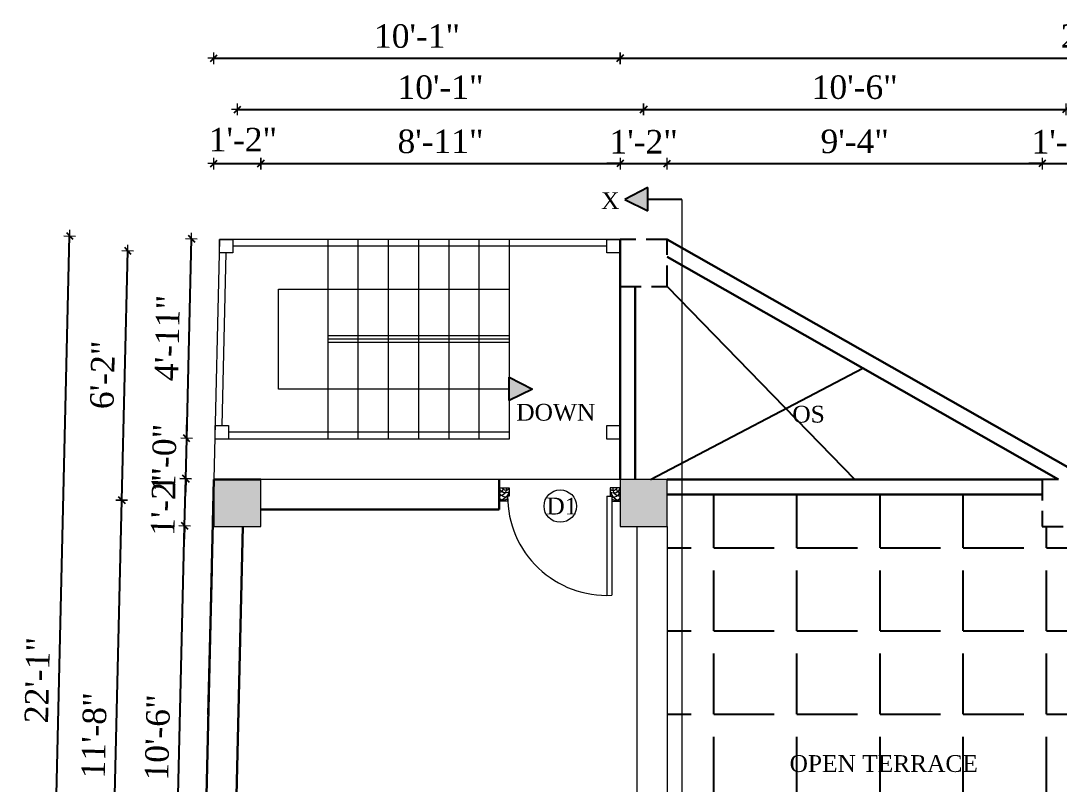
# Model space of a CAD drawing. Header units: inches. Extents: x 151827 to 346502, y -56182 to -23217.
# Drawn here: x 163094.3 to 163403.3, y -24597.6 to -24370.5 of the extents above; entities that cross this region are included whole.
import ezdxf

# ---------------------------------------------------------------- set-up
doc = ezdxf.new("R2010")
doc.units = ezdxf.units.IN
doc.header["$LTSCALE"] = 5
doc.header["$MEASUREMENT"] = 0
doc.linetypes.add('HIDDEN', pattern=[0.375, 0.25, -0.125])
for name, color, linetype, lineweight in [('A-WALL', 7, 'Continuous', 9), ('Dimension', 7, 'Continuous', 18), ('DOOR', 62, 'Continuous', 0)]:
    doc.layers.add(name, color=color, linetype=linetype, lineweight=lineweight)
doc.layers.add('dim line', color=7, linetype='Continuous', lineweight=15, true_color=0xfab2b2)
doc.layers.add('TEXT', color=6, linetype='Continuous')
doc.layers.add('WALL', color=7, linetype='Continuous')
doc.styles.add('ordinary', font='times.ttf')
doc.dimstyles.new('Copy of 96', dxfattribs={"dimtxt": 7, "dimasz": 4, "dimexe": 0.5, "dimexo": 0.5, "dimgap": 3, "dimtad": 1, "dimdec": 1, "dimzin": 11, "dimdsep": 46, "dimlunit": 4, "dimtxsty": 'ordinary', "dimblk": 'OBLIQUE', "dimcen": 0.09, "dimse1": 1, "dimse2": 1, "dimclrt": 6, "dimazin": 0, "dimtfac": 1, "dimtdec": 1, "dimtix": 1, "dimtmove": 2, "dimatfit": 3, "dimldrblk": 'leader', "dimfxl": 0.5, "dimfxlon": 1, "dimtolj": 1, "dimtzin": 0, "dimarcsym": 0})

# ---------------------------------------------------------------- blocks, each defined once
blk = doc.blocks.new('oblique')
at = {"color": 0, "lineweight": -2}
blk.add_line((0.25, 0.25), (-0.25, -0.25), dxfattribs=at)
at = {"layer": 'dim line', "lineweight": 9}
for p, q in [((-0.4375, 0), (0.4375, 0)), ((0, 0.4375), (0, -0.4375))]:
    blk.add_line(p, q, dxfattribs=at)
blk = doc.blocks.new('*D1054')
at = {"layer": 'A-WALL', "color": 0, "lineweight": -2, "ltscale": 5, "transparency": 16777216}
blk.add_line((163577.12, -24506.89), (163577.12, -24449.51), dxfattribs=at)
at = {"layer": 'Defpoints', "color": 0, "ltscale": 5, "transparency": 16777216}
for p in [(163286.67, -24449.51), (163577.12, -24449.51), (163412.24, -24506.89)]:
    blk.add_point(p, dxfattribs=at)
at = {"layer": 'A-WALL', "color": 0, "lineweight": -2, "ltscale": 5, "transparency": 16777216, "xscale": 4, "yscale": 4, "zscale": 4}
for p, rotation in [((163577.12, -24449.51), 90), ((163577.12, -24506.89), 270)]:
    blk.add_blockref('oblique', p, dxfattribs=dict(at, rotation=rotation))
at = {"layer": 'A-WALL', "color": 6, "ltscale": 5, "transparency": 16777216, "insert": (163570.55, -24478.2), "char_height": 7, "attachment_point": 5, "rotation": 90, "style": 'ordinary'}
blk.add_mtext('\\A1;4\'-9"', dxfattribs=at)
blk = doc.blocks.new('_OBLIQUE')
at = {"color": 0, "linetype": 'ByBlock'}
blk.add_line((-0.5, -0.5), (0.5, 0.5), dxfattribs=at)
blk = doc.blocks.new('leader')
at = {"layer": 'Dimension'}
for p, q in [((0, -4.328), (0, 4.328)), ((-4.424, 0), (4.424, 0))]:
    blk.add_line(p, q, dxfattribs=at)
blk = doc.blocks.new('*D1055')
at = {"layer": 'Defpoints', "color": 0, "linetype": 'HIDDEN', "ltscale": 5, "transparency": 16777216}
for p in [(163286.67, -24435.51), (163577.12, -24435.51), (163286.67, -24449.51)]:
    blk.add_point(p, dxfattribs=at)
at = {"layer": 'WALL', "color": 0, "lineweight": -2, "ltscale": 5, "transparency": 16777216}
for p, q in [((163577.12, -24435.51), (163577.12, -24431.51)), ((163577.12, -24449.51), (163577.12, -24435.51)), ((163577.12, -24449.51), (163577.12, -24453.51))]:
    blk.add_line(p, q, dxfattribs=at)
at = {"layer": 'WALL', "color": 0, "linetype": 'HIDDEN', "lineweight": -2, "ltscale": 5, "transparency": 16777216, "xscale": 4, "yscale": 4, "zscale": 4}
for p, rotation in [((163577.12, -24435.51), 270), ((163577.12, -24449.51), 90)]:
    blk.add_blockref('oblique', p, dxfattribs=dict(at, rotation=rotation))
at = {"layer": 'WALL', "color": 6, "linetype": 'HIDDEN', "ltscale": 5, "transparency": 16777216, "insert": (163570.62, -24442.51), "char_height": 7, "attachment_point": 5, "rotation": 90, "style": 'ordinary'}
blk.add_mtext('\\A1;1\'-2"', dxfattribs=at)
blk = doc.blocks.new('*D1058')
at = {"layer": 'A-WALL', "color": 0, "lineweight": -2, "ltscale": 5, "transparency": 16777216}
blk.add_line((163592.08, -24513.89), (163592.08, -24442.51), dxfattribs=at)
at = {"layer": 'Defpoints', "color": 0, "ltscale": 5, "transparency": 16777216}
for p in [(163279.67, -24442.51), (163592.08, -24442.51), (163405.24, -24513.89)]:
    blk.add_point(p, dxfattribs=at)
at = {"layer": 'A-WALL', "color": 0, "lineweight": -2, "ltscale": 5, "transparency": 16777216, "xscale": 4, "yscale": 4, "zscale": 4}
for p, rotation in [((163592.08, -24442.51), 90), ((163592.08, -24513.89), 270)]:
    blk.add_blockref('oblique', p, dxfattribs=dict(at, rotation=rotation))
at = {"layer": 'A-WALL', "color": 6, "ltscale": 5, "transparency": 16777216, "insert": (163585.51, -24478.2), "char_height": 7, "attachment_point": 5, "rotation": 90, "style": 'ordinary'}
blk.add_mtext('\\A1;5\'-11"', dxfattribs=at)
blk = doc.blocks.new('*D1060')
at = {"layer": 'A-WALL', "color": 0, "lineweight": -2, "ltscale": 5, "transparency": 16777216}
blk.add_line((163606.03, -24591.17), (163606.03, -24435.51), dxfattribs=at)
at = {"layer": 'Defpoints', "color": 0, "ltscale": 5, "transparency": 16777216}
for p in [(163286.67, -24435.51), (163606.03, -24435.51), (163560.49, -24591.17)]:
    blk.add_point(p, dxfattribs=at)
at = {"layer": 'A-WALL', "color": 0, "lineweight": -2, "ltscale": 5, "transparency": 16777216, "xscale": 4, "yscale": 4, "zscale": 4}
for p, rotation in [((163606.03, -24435.51), 90), ((163606.03, -24591.17), 270)]:
    blk.add_blockref('oblique', p, dxfattribs=dict(at, rotation=rotation))
at = {"layer": 'A-WALL', "color": 6, "ltscale": 5, "transparency": 16777216, "insert": (163599.47, -24513.34), "char_height": 7, "attachment_point": 5, "rotation": 90, "style": 'ordinary'}
blk.add_mtext('\\A1;13\'-0"', dxfattribs=at)
blk = doc.blocks.new('*D1208')
at = {"layer": 'A-WALL', "color": 0, "lineweight": -2, "ltscale": 5, "transparency": 16777216}
blk.add_line((163140.1, -24646.97), (163143.09, -24520.68), dxfattribs=at)
at = {"layer": 'Defpoints', "color": 0, "ltscale": 5, "transparency": 16777216}
for p in [(163143.09, -24520.68), (163151.79, -24520.89), (163148.46, -24647.17)]:
    blk.add_point(p, dxfattribs=at)
at = {"layer": 'A-WALL', "color": 0, "lineweight": -2, "ltscale": 5, "transparency": 16777216, "xscale": 4, "yscale": 4, "zscale": 4}
for p, rotation in [((163143.09, -24520.68), 88.64238169298139), ((163140.1, -24646.97), 268.6423816929814)]:
    blk.add_blockref('oblique', p, dxfattribs=dict(at, rotation=rotation))
at = {"layer": 'A-WALL', "color": 6, "ltscale": 5, "transparency": 16777216, "insert": (163135.04, -24583.67), "char_height": 7, "attachment_point": 5, "rotation": 88.6424, "style": 'ordinary'}
blk.add_mtext('\\A1;10\'-6"', dxfattribs=at)
blk = doc.blocks.new('*D1209')
at = {"layer": 'A-WALL', "color": 0, "lineweight": -2, "ltscale": 5, "transparency": 16777216}
for p, q in [((163143.42, -24506.69), (163143.52, -24502.69)), ((163143.09, -24520.68), (163143.42, -24506.69)), ((163143.09, -24520.68), (163143, -24524.68))]:
    blk.add_line(p, q, dxfattribs=at)
at = {"layer": 'Defpoints', "color": 0, "ltscale": 5, "transparency": 16777216}
for p in [(163143.42, -24506.69), (163151.79, -24506.89), (163151.79, -24520.89)]:
    blk.add_point(p, dxfattribs=at)
at = {"layer": 'A-WALL', "color": 0, "lineweight": -2, "ltscale": 5, "transparency": 16777216, "xscale": 4, "yscale": 4, "zscale": 4}
for p, rotation in [((163143.42, -24506.69), 268.6423816929814), ((163143.09, -24520.68), 88.64238169298143)]:
    blk.add_blockref('oblique', p, dxfattribs=dict(at, rotation=rotation))
at = {"layer": 'A-WALL', "color": 6, "ltscale": 5, "transparency": 16777216, "insert": (163136.76, -24513.53), "char_height": 7, "attachment_point": 5, "rotation": 88.6424, "style": 'ordinary'}
blk.add_mtext('\\A1;1\'-2"', dxfattribs=at)
blk = doc.blocks.new('*D1061')
at = {"layer": 'A-WALL', "color": 0, "lineweight": -2, "ltscale": 5, "transparency": 16777216}
blk.add_line((163121.06, -24653.36), (163124.39, -24513.07), dxfattribs=at)
at = {"layer": 'Defpoints', "color": 0, "ltscale": 5, "transparency": 16777216}
for p in [(163124.39, -24513.07), (163158.79, -24513.89), (163155.46, -24654.17)]:
    blk.add_point(p, dxfattribs=at)
at = {"layer": 'A-WALL', "color": 0, "lineweight": -2, "ltscale": 5, "transparency": 16777216, "xscale": 4, "yscale": 4, "zscale": 4}
for p, rotation in [((163124.39, -24513.07), 88.64238169299772), ((163121.06, -24653.36), 268.6423816929977)]:
    blk.add_blockref('oblique', p, dxfattribs=dict(at, rotation=rotation))
at = {"layer": 'A-WALL', "color": 6, "ltscale": 5, "transparency": 16777216, "insert": (163116.17, -24583.06), "char_height": 7, "attachment_point": 5, "rotation": 88.6424, "style": 'ordinary'}
blk.add_mtext('\\A1;11\'-8"', dxfattribs=at)
blk = doc.blocks.new('*D1062')
at = {"layer": 'A-WALL', "color": 0, "lineweight": -2, "ltscale": 5, "transparency": 16777216}
for p, q in [((163143.71, -24494.69), (163143.8, -24490.69)), ((163143.42, -24506.69), (163143.71, -24494.69)), ((163143.42, -24506.69), (163143.33, -24510.69))]:
    blk.add_line(p, q, dxfattribs=at)
at = {"layer": 'Defpoints', "color": 0, "ltscale": 5, "transparency": 16777216}
for p in [(163143.71, -24494.69), (163152.07, -24494.89), (163151.79, -24506.89)]:
    blk.add_point(p, dxfattribs=at)
at = {"layer": 'A-WALL', "color": 0, "lineweight": -2, "ltscale": 5, "transparency": 16777216, "xscale": 4, "yscale": 4, "zscale": 4}
for p, rotation in [((163143.71, -24494.69), 268.6423816929814), ((163143.42, -24506.69), 88.64238169298143)]:
    blk.add_blockref('oblique', p, dxfattribs=dict(at, rotation=rotation))
at = {"layer": 'A-WALL', "color": 6, "ltscale": 5, "transparency": 16777216, "insert": (163137.01, -24500.54), "char_height": 7, "attachment_point": 5, "rotation": 88.6424, "style": 'ordinary'}
blk.add_mtext('\\A1;1\'-0"', dxfattribs=at)
blk = doc.blocks.new('*D1063')
at = {"layer": 'A-WALL', "color": 0, "lineweight": -2, "ltscale": 5, "transparency": 16777216}
blk.add_line((163124.39, -24513.07), (163126.15, -24438.87), dxfattribs=at)
at = {"layer": 'Defpoints', "color": 0, "ltscale": 5, "transparency": 16777216}
for p in [(163126.15, -24438.87), (163279.67, -24442.51), (163158.79, -24513.89)]:
    blk.add_point(p, dxfattribs=at)
at = {"layer": 'A-WALL', "color": 0, "lineweight": -2, "ltscale": 5, "transparency": 16777216, "xscale": 4, "yscale": 4, "zscale": 4}
for p, rotation in [((163126.15, -24438.87), 88.64238169298139), ((163124.39, -24513.07), 268.6423816929814)]:
    blk.add_blockref('oblique', p, dxfattribs=dict(at, rotation=rotation))
at = {"layer": 'A-WALL', "color": 6, "ltscale": 5, "transparency": 16777216, "insert": (163118.71, -24475.82), "char_height": 7, "attachment_point": 5, "rotation": 88.6424, "style": 'ordinary'}
blk.add_mtext('\\A1;6\'-2"', dxfattribs=at)
blk = doc.blocks.new('*D1064')
at = {"layer": 'A-WALL', "color": 0, "lineweight": -2, "ltscale": 5, "transparency": 16777216}
blk.add_line((163102.61, -24699.12), (163108.88, -24434.45), dxfattribs=at)
at = {"layer": 'Defpoints', "color": 0, "ltscale": 5, "transparency": 16777216}
for p in [(163108.88, -24434.45), (163153.48, -24435.51), (163147.21, -24700.17)]:
    blk.add_point(p, dxfattribs=at)
at = {"layer": 'A-WALL', "color": 0, "lineweight": -2, "ltscale": 5, "transparency": 16777216, "xscale": 4, "yscale": 4, "zscale": 4}
for p, rotation in [((163108.88, -24434.45), 88.64238169298139), ((163102.61, -24699.12), 268.6423816929814)]:
    blk.add_blockref('oblique', p, dxfattribs=dict(at, rotation=rotation))
at = {"layer": 'A-WALL', "color": 6, "ltscale": 5, "transparency": 16777216, "insert": (163099.25, -24566.63), "char_height": 7, "attachment_point": 5, "rotation": 88.6424, "style": 'ordinary'}
blk.add_mtext('\\A1;22\'-1"', dxfattribs=at)
blk = doc.blocks.new('A$C27B36B59')
at = {"layer": 'DOOR'}
for p, q in [((0, 4), (0, 0)), ((2.5, 4), (0, 4)), ((2.5, 2.5), (2.5, 4)), ((0, 0), (3, 0)), ((3, 2.5), (2.5, 2.5)), ((3, 0), (3, 2.5))]:
    blk.add_line(p, q, dxfattribs=at)
for centre, radius, start, end in [((-1.4, -0.54), 4.75, 22.1411, 72.838), ((1.34, 2.09), 1.64, 45.138, 144.8948), ((2.21, 0.3), 2.49, 83.3149, 152.658), ((0.13, 0.37), 2.05, 349.4875, 93.6805), ((1.96, -0.47), 2.01, 58.7447, 166.495), ((-0.06, 0.32), 1.13, 343.542, 86.947), ((2.08, -0.4), 1.17, 38.2816, 160.1519)]:
    blk.add_arc(centre, radius, start, end, dxfattribs=at)
blk = doc.blocks.new('D2')
at = {"layer": 'DOOR'}
for p, q in [((74473.95, 24047.59), (74473.95, 24018.09)), ((74473.95, 24047.59), (74475.45, 24047.59)), ((74475.45, 24047.59), (74475.45, 24018.13))]:
    blk.add_line(p, q, dxfattribs=at)
blk.add_arc((74473.95, 24047.59), 29.5, 180, 272.9146, dxfattribs=at)
at = {"layer": 'DOOR', "xscale": -1, "rotation": 180}
blk.add_blockref('A$C27B36B59', (74441.95, 24050.09), dxfattribs=at)
at = {"layer": 'DOOR', "rotation": 180}
blk.add_blockref('A$C27B36B59', (74477.95, 24050.09), dxfattribs=at)
blk = doc.blocks.new('*D1168')
at = {"layer": 'A-WALL', "color": 0, "lineweight": -2, "ltscale": 5, "transparency": 16777216}
blk.add_line((163143.71, -24494.69), (163145.11, -24435.31), dxfattribs=at)
at = {"layer": 'Defpoints', "color": 0, "ltscale": 5, "transparency": 16777216}
for p in [(163145.11, -24435.31), (163153.48, -24435.51, -72.71), (163152.07, -24494.89, -72.71)]:
    blk.add_point(p, dxfattribs=at)
at = {"layer": 'A-WALL', "color": 0, "lineweight": -2, "ltscale": 5, "transparency": 16777216, "xscale": 4, "yscale": 4, "zscale": 4}
for p, rotation in [((163145.11, -24435.31), 88.64238169298139), ((163143.71, -24494.69), 268.6423816929814)]:
    blk.add_blockref('oblique', p, dxfattribs=dict(at, rotation=rotation))
at = {"layer": 'A-WALL', "color": 6, "ltscale": 5, "transparency": 16777216, "insert": (163137.91, -24464.85), "char_height": 7, "attachment_point": 5, "rotation": 88.6424, "style": 'ordinary'}
blk.add_mtext('\\A1;4\'-11"', dxfattribs=at)
blk = doc.blocks.new('*D974')
at = {"layer": 'A-WALL', "color": 0, "lineweight": -2, "ltscale": 50, "transparency": 16777216}
blk.add_line((163151.79, -24412.95), (163165.79, -24412.95), dxfattribs=at)
at = {"layer": 'Defpoints', "color": 0, "ltscale": 50, "transparency": 16777216}
for p in [(163165.79, -24412.95), (163151.79, -24506.89), (163165.79, -24506.89)]:
    blk.add_point(p, dxfattribs=at)
at = {"layer": 'A-WALL', "color": 0, "lineweight": -2, "ltscale": 50, "transparency": 16777216, "xscale": 4, "yscale": 4, "zscale": 4, "rotation": 180}
blk.add_blockref('oblique', (163151.79, -24412.95), dxfattribs=at)
at = {"layer": 'A-WALL', "color": 0, "lineweight": -2, "ltscale": 50, "transparency": 16777216, "xscale": 4, "yscale": 4, "zscale": 4}
blk.add_blockref('oblique', (163165.79, -24412.95), dxfattribs=at)
at = {"layer": 'A-WALL', "color": 6, "ltscale": 50, "transparency": 16777216, "insert": (163160.44, -24405.81), "char_height": 7, "attachment_point": 5, "style": 'ordinary'}
blk.add_mtext('\\A1;1\'-2"', dxfattribs=at)
blk = doc.blocks.new('*D975')
at = {"layer": 'A-WALL', "color": 0, "lineweight": -2, "ltscale": 5, "transparency": 16777216}
blk.add_line((163165.79, -24412.95), (163272.67, -24412.95), dxfattribs=at)
at = {"layer": 'Defpoints', "color": 0, "ltscale": 5, "transparency": 16777216}
for p in [(163272.67, -24412.95), (163272.67, -24435.51), (163165.79, -24506.89)]:
    blk.add_point(p, dxfattribs=at)
at = {"layer": 'A-WALL', "color": 0, "lineweight": -2, "ltscale": 5, "transparency": 16777216, "xscale": 4, "yscale": 4, "zscale": 4, "rotation": 180}
blk.add_blockref('oblique', (163165.79, -24412.95), dxfattribs=at)
at = {"layer": 'A-WALL', "color": 0, "lineweight": -2, "ltscale": 5, "transparency": 16777216, "xscale": 4, "yscale": 4, "zscale": 4}
blk.add_blockref('oblique', (163272.67, -24412.95), dxfattribs=at)
at = {"layer": 'A-WALL', "color": 6, "ltscale": 5, "transparency": 16777216, "insert": (163219.23, -24406.39), "char_height": 7, "attachment_point": 5, "style": 'ordinary'}
blk.add_mtext('\\A1;8\'-11"', dxfattribs=at)
blk = doc.blocks.new('*D976')
at = {"layer": 'A-WALL', "color": 0, "lineweight": -2, "ltscale": 5, "transparency": 16777216}
for p, q in [((163272.67, -24412.95), (163268.67, -24412.95)), ((163272.67, -24412.95), (163286.67, -24412.95)), ((163286.67, -24412.95), (163290.67, -24412.95))]:
    blk.add_line(p, q, dxfattribs=at)
at = {"layer": 'Defpoints', "color": 0, "ltscale": 5, "transparency": 16777216}
for p in [(163286.67, -24412.95), (163272.67, -24435.51), (163286.67, -24435.51)]:
    blk.add_point(p, dxfattribs=at)
at = {"layer": 'A-WALL', "color": 0, "lineweight": -2, "ltscale": 5, "transparency": 16777216, "xscale": 4, "yscale": 4, "zscale": 4}
blk.add_blockref('oblique', (163272.67, -24412.95), dxfattribs=at)
at = {"layer": 'A-WALL', "color": 0, "lineweight": -2, "ltscale": 5, "transparency": 16777216, "xscale": 4, "yscale": 4, "zscale": 4, "rotation": 180}
blk.add_blockref('oblique', (163286.67, -24412.95), dxfattribs=at)
at = {"layer": 'A-WALL', "color": 6, "ltscale": 5, "transparency": 16777216, "insert": (163279.67, -24406.45), "char_height": 7, "attachment_point": 5, "style": 'ordinary'}
blk.add_mtext('\\A1;1\'-2"', dxfattribs=at)
blk = doc.blocks.new('*D977')
at = {"layer": 'A-WALL', "color": 0, "lineweight": -2, "ltscale": 5, "transparency": 16777216}
blk.add_line((163286.67, -24412.95), (163398.24, -24412.95), dxfattribs=at)
at = {"layer": 'Defpoints', "color": 0, "ltscale": 5, "transparency": 16777216}
for p in [(163398.24, -24412.95), (163286.67, -24435.51), (163398.24, -24506.89)]:
    blk.add_point(p, dxfattribs=at)
at = {"layer": 'A-WALL', "color": 0, "lineweight": -2, "ltscale": 5, "transparency": 16777216, "xscale": 4, "yscale": 4, "zscale": 4, "rotation": 180}
blk.add_blockref('oblique', (163286.67, -24412.95), dxfattribs=at)
at = {"layer": 'A-WALL', "color": 0, "lineweight": -2, "ltscale": 5, "transparency": 16777216, "xscale": 4, "yscale": 4, "zscale": 4}
blk.add_blockref('oblique', (163398.24, -24412.95), dxfattribs=at)
at = {"layer": 'A-WALL', "color": 6, "ltscale": 5, "transparency": 16777216, "insert": (163342.46, -24406.38), "char_height": 7, "attachment_point": 5, "style": 'ordinary'}
blk.add_mtext('\\A1;9\'-4"', dxfattribs=at)
blk = doc.blocks.new('*D978')
at = {"layer": 'A-WALL', "color": 0, "lineweight": -2, "ltscale": 5, "transparency": 16777216}
for p, q in [((163398.24, -24412.95), (163394.24, -24412.95)), ((163398.24, -24412.95), (163412.24, -24412.95)), ((163412.24, -24412.95), (163416.24, -24412.95))]:
    blk.add_line(p, q, dxfattribs=at)
at = {"layer": 'Defpoints', "color": 0, "ltscale": 5, "transparency": 16777216}
for p in [(163412.24, -24412.95), (163398.24, -24506.89), (163412.24, -24506.89)]:
    blk.add_point(p, dxfattribs=at)
at = {"layer": 'A-WALL', "color": 0, "lineweight": -2, "ltscale": 5, "transparency": 16777216, "xscale": 4, "yscale": 4, "zscale": 4}
blk.add_blockref('oblique', (163398.24, -24412.95), dxfattribs=at)
at = {"layer": 'A-WALL', "color": 0, "lineweight": -2, "ltscale": 5, "transparency": 16777216, "xscale": 4, "yscale": 4, "zscale": 4, "rotation": 180}
blk.add_blockref('oblique', (163412.24, -24412.95), dxfattribs=at)
at = {"layer": 'A-WALL', "color": 6, "ltscale": 5, "transparency": 16777216, "insert": (163405.24, -24406.45), "char_height": 7, "attachment_point": 5, "style": 'ordinary'}
blk.add_mtext('\\A1;1\'-2"', dxfattribs=at)
blk = doc.blocks.new('*D982')
at = {"layer": 'A-WALL', "color": 0, "lineweight": -2, "ltscale": 5, "transparency": 16777216}
blk.add_line((163158.79, -24396.82), (163279.67, -24396.82), dxfattribs=at)
at = {"layer": 'Defpoints', "color": 0, "ltscale": 5, "transparency": 16777216}
for p in [(163279.67, -24396.82), (163158.79, -24513.89), (163279.67, -24513.89)]:
    blk.add_point(p, dxfattribs=at)
at = {"layer": 'A-WALL', "color": 0, "lineweight": -2, "ltscale": 5, "transparency": 16777216, "xscale": 4, "yscale": 4, "zscale": 4, "rotation": 180}
blk.add_blockref('oblique', (163158.79, -24396.82), dxfattribs=at)
at = {"layer": 'A-WALL', "color": 0, "lineweight": -2, "ltscale": 5, "transparency": 16777216, "xscale": 4, "yscale": 4, "zscale": 4}
blk.add_blockref('oblique', (163279.67, -24396.82), dxfattribs=at)
at = {"layer": 'A-WALL', "color": 6, "ltscale": 5, "transparency": 16777216, "insert": (163219.23, -24390.26), "char_height": 7, "attachment_point": 5, "style": 'ordinary'}
blk.add_mtext('\\A1;10\'-1"', dxfattribs=at)
blk = doc.blocks.new('*D983')
at = {"layer": 'A-WALL', "color": 0, "lineweight": -2, "ltscale": 5, "transparency": 16777216}
blk.add_line((163279.67, -24396.82), (163405.24, -24396.82), dxfattribs=at)
at = {"layer": 'Defpoints', "color": 0, "ltscale": 5, "transparency": 16777216}
for p in [(163405.24, -24396.82), (163279.67, -24513.89), (163405.24, -24513.89)]:
    blk.add_point(p, dxfattribs=at)
at = {"layer": 'A-WALL', "color": 0, "lineweight": -2, "ltscale": 5, "transparency": 16777216, "xscale": 4, "yscale": 4, "zscale": 4, "rotation": 180}
blk.add_blockref('oblique', (163279.67, -24396.82), dxfattribs=at)
at = {"layer": 'A-WALL', "color": 0, "lineweight": -2, "ltscale": 5, "transparency": 16777216, "xscale": 4, "yscale": 4, "zscale": 4}
blk.add_blockref('oblique', (163405.24, -24396.82), dxfattribs=at)
at = {"layer": 'A-WALL', "color": 6, "ltscale": 5, "transparency": 16777216, "insert": (163342.46, -24390.26), "char_height": 7, "attachment_point": 5, "style": 'ordinary'}
blk.add_mtext('\\A1;10\'-6"', dxfattribs=at)
blk = doc.blocks.new('*D985')
at = {"layer": 'A-WALL', "color": 0, "lineweight": -2, "ltscale": 5, "transparency": 16777216}
blk.add_line((163151.79, -24381.62), (163272.67, -24381.62), dxfattribs=at)
at = {"layer": 'Defpoints', "color": 0, "ltscale": 5, "transparency": 16777216}
for p in [(163272.67, -24381.62), (163272.67, -24435.51), (163151.79, -24506.89)]:
    blk.add_point(p, dxfattribs=at)
at = {"layer": 'A-WALL', "color": 0, "lineweight": -2, "ltscale": 5, "transparency": 16777216, "xscale": 4, "yscale": 4, "zscale": 4, "rotation": 180}
blk.add_blockref('oblique', (163151.79, -24381.62), dxfattribs=at)
at = {"layer": 'A-WALL', "color": 0, "lineweight": -2, "ltscale": 5, "transparency": 16777216, "xscale": 4, "yscale": 4, "zscale": 4}
blk.add_blockref('oblique', (163272.67, -24381.62), dxfattribs=at)
at = {"layer": 'A-WALL', "color": 6, "ltscale": 5, "transparency": 16777216, "insert": (163212.23, -24375.06), "char_height": 7, "attachment_point": 5, "style": 'ordinary'}
blk.add_mtext('\\A1;10\'-1"', dxfattribs=at)
blk = doc.blocks.new('*D986')
at = {"layer": 'A-WALL', "color": 0, "lineweight": -2, "ltscale": 5, "transparency": 16777216}
blk.add_line((163272.67, -24381.62), (163560.49, -24381.62), dxfattribs=at)
at = {"layer": 'Defpoints', "color": 0, "ltscale": 5, "transparency": 16777216}
for p in [(163560.49, -24381.62), (163272.67, -24435.51), (163560.49, -24591.17)]:
    blk.add_point(p, dxfattribs=at)
at = {"layer": 'A-WALL', "color": 0, "lineweight": -2, "ltscale": 5, "transparency": 16777216, "xscale": 4, "yscale": 4, "zscale": 4, "rotation": 180}
blk.add_blockref('oblique', (163272.67, -24381.62), dxfattribs=at)
at = {"layer": 'A-WALL', "color": 0, "lineweight": -2, "ltscale": 5, "transparency": 16777216, "xscale": 4, "yscale": 4, "zscale": 4}
blk.add_blockref('oblique', (163560.49, -24381.62), dxfattribs=at)
at = {"layer": 'A-WALL', "color": 6, "ltscale": 5, "transparency": 16777216, "insert": (163416.58, -24375.06), "char_height": 7, "attachment_point": 5, "style": 'ordinary'}
blk.add_mtext('\\A1;24\'-0"', dxfattribs=at)

msp = doc.modelspace()

# ---------------------------------------------------------------- hatches: boundary and pattern name
at = {"ltscale": 5}
for points in [[(163280.96, -24427.03), (163280.96, -24420.02), (163274.08, -24423.61)], [(163239.67, -24483.47), (163239.67, -24476.46), (163246.56, -24480.04)]]:
    msp.add_hatch(color=256, dxfattribs=at).paths.add_polyline_path(points)
at = {"layer": 'WALL', "linetype": 'ByBlock', "ltscale": 5, "true_color": 0xf8991e}
h = msp.add_hatch(color=30, dxfattribs=at)
h.dxf.hatch_style = 1
h.paths.add_polyline_path([(163151.79, -24520.89), (163165.79, -24520.89), (163165.79, -24506.89), (163151.79, -24506.89)])
h = msp.add_hatch(color=30, dxfattribs=at)
h.dxf.hatch_style = 1
h.paths.add_polyline_path([(163272.67, -24520.89), (163286.67, -24520.89), (163286.67, -24506.89), (163272.67, -24506.89)])
h = msp.add_hatch(dxfattribs=at)
h.set_pattern_fill('ANGLE', color=30, scale=90)
h.set_pattern_definition([(0, (0, 0), (0, 24.75), [18, -6.75]), (90, (0, 0), (-24.75, 2e-15), [18, -6.75])])
h.paths.add_polyline_path([(163407.74, -24520.89), (163398.24, -24520.89), (163398.24, -24511.39), (163291.06, -24511.39), (163291.06, -24695.67), (163487.6, -24695.67), (163509.89, -24661.17), (163412.24, -24661.17), (163398.24, -24661.17), (163398.24, -24647.17), (163407.74, -24647.17)])
h.paths.add_polyline_path([(163230.21, -24656.17), (163227.67, -24656.17), (163227.67, -24661.17), (163162.46, -24661.17), (163152.63, -24661.17), (163151.82, -24695.67), (163291.06, -24695.67), (163291.06, -24511.39), (163286.67, -24511.39), (163286.67, -24520.89), (163286.67, -24647.17), (163286.67, -24661.17), (163272.67, -24661.17), (163263.67, -24661.17), (163263.67, -24656.17), (163261.17, -24656.17), (163261.17, -24684.13, -0.414214)])
h.paths.add_polyline_path([(163321.81, -24595.31), (163379.12, -24595.31), (163379.12, -24587.64), (163321.81, -24587.64)], flags=24)

# ---------------------------------------------------------------- linework, layer by layer
at = {"ltscale": 5}
for p, q in [((163280.96, -24420.02, -72.71), (163274.08, -24423.61, -72.71)), ((163280.96, -24427.03, -72.71), (163280.96, -24420.02, -72.71)), ((163274.08, -24423.61, -72.71), (163280.96, -24427.03, -72.71)), ((163291.06, -24423.61, -72.71), (163280.96, -24423.61, -72.71)), ((163239.67, -24483.47, -72.71), (163239.67, -24476.46, -72.71)), ((163239.67, -24476.46, -72.71), (163246.56, -24480.04, -72.71)), ((163246.56, -24480.04, -72.71), (163239.67, -24483.47, -72.71))]:
    msp.add_line(p, q, dxfattribs=at)
at = {"layer": 'A-WALL', "ltscale": 5}
for p, q in [((163291.06, -24423.61, -72.71), (163291.06, -24712.17, -72.71)), ((163153.48, -24435.51, -72.71), (163151.79, -24506.89, -72.71)), ((163272.67, -24435.51, -72.71), (163153.48, -24435.51, -72.71)), ((163185.67, -24435.51, -72.71), (163185.67, -24494.89, -72.71)), ((163194.67, -24435.51, -72.71), (163194.67, -24494.89, -72.71)), ((163203.67, -24435.51, -72.71), (163203.67, -24494.89, -72.71)), ((163212.67, -24435.51, -72.71), (163212.67, -24494.89, -72.71)), ((163221.67, -24435.51, -72.71), (163221.67, -24494.89, -72.71)), ((163230.67, -24435.51, -72.71), (163230.67, -24494.89, -72.71)), ((163239.67, -24435.51, -72.71), (163239.67, -24465.2, -72.71)), ((163155.39, -24439.51, -72.71), (163154.17, -24490.89, -72.71)), ((163268.67, -24437.51, -72.71), (163157.48, -24437.51, -72.71)), ((163171.06, -24480.04, -72.71), (163171.06, -24450.35, -72.71)), ((163171.06, -24450.35, -72.71), (163239.67, -24450.35, -72.71)), ((163239.67, -24464.2, -72.71), (163185.67, -24464.2, -72.71)), ((163239.67, -24465.2, -72.71), (163185.67, -24465.2, -72.71)), ((163239.67, -24466.2, -72.71), (163185.67, -24466.2, -72.71)), ((163239.67, -24465.2, -72.71), (163239.67, -24494.89, -72.71)), ((163239.67, -24480.04, -72.71), (163171.06, -24480.04, -72.71)), ((163239.67, -24494.89, -72.71), (163152.07, -24494.89, -72.71)), ((163239.67, -24492.89, -72.71), (163156.17, -24492.89, -72.71)), ((163272.67, -24494.89, -72.71), (163268.67, -24494.89, -72.71)), ((163272.67, -24506.89, -72.71), (163151.79, -24506.89, -72.71)), ((163277.67, -24520.89, -72.71), (163277.67, -24647.17, -72.71)), ((163286.67, -24520.89, -72.71), (163286.67, -24647.17, -72.71))]:
    msp.add_line(p, q, dxfattribs=at)
at = {"layer": 'A-WALL', "lineweight": 30}
for p, q in [((163272.67, -24435.51, -72.71), (163272.67, -24506.89, -72.71)), ((163286.67, -24435.51, -72.71), (163412.24, -24506.89, -72.71)), ((163286.67, -24440.68, -72.71), (163403.14, -24506.89, -72.71)), ((163272.67, -24449.51, -72.71), (163272.67, -24506.89, -72.71)), ((163277.17, -24449.51, -72.71), (163277.17, -24506.89, -72.71)), ((163151.79, -24506.89, -72.71), (163148.13, -24661.17, -72.71)), ((163165.79, -24506.89, -72.71), (163151.79, -24506.89, -72.71)), ((163165.79, -24506.89, -72.71), (163151.79, -24506.89, -72.71)), ((163236.67, -24515.89, -72.71), (163236.67, -24506.89, -72.71)), ((163286.67, -24506.89, -72.71), (163398.24, -24506.89, -72.71)), ((163398.24, -24511.39, -72.71), (163286.67, -24511.39, -72.71)), ((163165.79, -24515.89, -72.71), (163236.67, -24515.89, -72.71)), ((163160.46, -24520.89, -72.71), (163157.47, -24647.17, -72.71)), ((163150.13, -24576.82, -72.71), (163151.15, -24533.83, -72.71))]:
    msp.add_line(p, q, dxfattribs=at)
at = {"layer": 'A-WALL', "ltscale": 5, "elevation": -72.71}
for points in [[(163153.48, -24435.51), (163157.48, -24435.51), (163157.48, -24439.51), (163153.48, -24439.51)], [(163268.67, -24435.51), (163272.67, -24435.51), (163272.67, -24439.51), (163268.67, -24439.51)], [(163152.17, -24490.89), (163156.17, -24490.89), (163156.17, -24494.89), (163152.17, -24494.89)], [(163268.67, -24490.89), (163272.67, -24490.89), (163272.67, -24494.89), (163268.67, -24494.89)], [(163151.79, -24520.89), (163165.79, -24520.89), (163165.79, -24506.89), (163151.79, -24506.89)], [(163272.67, -24520.89), (163286.67, -24520.89), (163286.67, -24506.89), (163272.67, -24506.89)]]:
    msp.add_lwpolyline(points, close=True, dxfattribs=at)
at = {"layer": 'A-WALL', "ltscale": 5}
msp.add_circle((163254.85, -24514.84, -72.71), 4.82, dxfattribs=at)
at = {"layer": 'WALL', "color": 30, "linetype": 'ByBlock', "ltscale": 5, "true_color": 0xf8991e}
for p, q in [((163286.67, -24449.51, -72.71), (163342.46, -24506.89, -72.71)), ((163281.67, -24506.89, -72.71), (163344.91, -24473.79, -72.71))]:
    msp.add_line(p, q, dxfattribs=at)
at = {"layer": 'WALL', "color": 2, "linetype": 'HIDDEN', "ltscale": 5, "elevation": -72.71}
for points in [[(163272.67, -24449.51), (163286.67, -24449.51), (163286.67, -24435.51), (163272.67, -24435.51)], [(163398.24, -24520.89), (163412.24, -24520.89), (163412.24, -24506.89), (163398.24, -24506.89)]]:
    msp.add_lwpolyline(points, close=True, dxfattribs=at)

# ---------------------------------------------------------------- block references
at = {"layer": 'WALL', "color": 2, "linetype": 'ByBlock'}
msp.add_blockref('D2', (88794.72, -48559.48, -72.71), dxfattribs=at)

# ---------------------------------------------------------------- texts
at = {"layer": 'TEXT', "style": 'ordinary'}
for s, p in [('X', (163267.01, -24426.48, -72.71)), ('DOWN', (163241.77, -24489.42, -72.71)), ('OS', (163323.91, -24490, -72.71)), ('D1', (163250.73, -24517.33, -72.71)), ('OPEN TERRACE', (163323.09, -24593.92, -72.71))]:
    msp.add_text(s, height=5, dxfattribs=at).set_placement(p)

# ---------------------------------------------------------------- dimensions: what is measured, and where the dimension line sits
at = {"layer": 'A-WALL', "ltscale": 5}
for base, p1, p2, picture, middle in [((163272.67, -24381.62, -72.71), (163151.79, -24506.89, -72.71), (163272.67, -24435.51, -72.71), '*D985', (163212.23, -24375.06, -72.71)), ((163560.49, -24381.62, -72.71), (163272.67, -24435.51, -72.71), (163560.49, -24591.17, -72.71), '*D986', (163416.58, -24375.06, -72.71)), ((163279.67, -24396.82, -72.71), (163158.79, -24513.89, -72.71), (163279.67, -24513.89, -72.71), '*D982', (163219.23, -24390.26, -72.71)), ((163405.24, -24396.82, -72.71), (163279.67, -24513.89, -72.71), (163405.24, -24513.89, -72.71), '*D983', (163342.46, -24390.26, -72.71)), ((163272.67, -24412.95, -72.71), (163165.79, -24506.89, -72.71), (163272.67, -24435.51, -72.71), '*D975', (163219.23, -24406.39, -72.71)), ((163286.67, -24412.95, -72.71), (163272.67, -24435.51, -72.71), (163286.67, -24435.51, -72.71), '*D976', (163279.67, -24406.45, -72.71)), ((163398.24, -24412.95, -72.71), (163286.67, -24435.51, -72.71), (163398.24, -24506.89, -72.71), '*D977', (163342.46, -24406.38, -72.71)), ((163412.24, -24412.95, -72.71), (163398.24, -24506.89, -72.71), (163412.24, -24506.89, -72.71), '*D978', (163405.24, -24406.45, -72.71))]:
    dim = msp.add_linear_dim(base=base, p1=p1, p2=p2, dimstyle='Copy of 96', override={"dimdec": 0, "dimblk": 'oblique', "dimtdec": 0, "dimarcsym": 1}, dxfattribs=at)
    dim.commit()
    dim.dimension.update_dxf_attribs({"geometry": picture, "text_midpoint": middle})
at = {"layer": 'A-WALL', "ltscale": 50}
dim = msp.add_linear_dim(base=(163165.79, -24412.95, -72.71), p1=(163151.79, -24506.89, -72.71), p2=(163165.79, -24506.89, -72.71), dimstyle='Copy of 96', override={"dimdec": 0, "dimblk": 'oblique', "dimtdec": 0, "dimarcsym": 1}, dxfattribs=at)
dim.commit()
dim.dimension.update_dxf_attribs({"geometry": '*D974', "text_midpoint": (163160.44, -24405.81, -72.71), "dimtype": 160})
at = {"layer": 'A-WALL', "ltscale": 5}
for base, p1, p2, angle, picture, middle in [((163108.88, -24434.45, -72.71), (163147.21, -24700.17, -72.71), (163153.48, -24435.51, -72.71), 268.6424, '*D1064', (163099.25, -24566.63, -72.71)), ((163145.11, -24435.31), (163152.07, -24494.89, -72.71), (163153.48, -24435.51, -72.71), 268.6424, '*D1168', (163137.91, -24464.85)), ((163606.03, -24435.51, -72.71), (163560.49, -24591.17, -72.71), (163286.67, -24435.51, -72.71), 90, '*D1060', (163599.47, -24513.34, -72.71)), ((163126.15, -24438.87, -72.71), (163158.79, -24513.89, -72.71), (163279.67, -24442.51, -72.71), 268.6424, '*D1063', (163118.71, -24475.82, -72.71)), ((163592.08, -24442.51, -72.71), (163405.24, -24513.89, -72.71), (163279.67, -24442.51, -72.71), 90, '*D1058', (163585.51, -24478.2, -72.71)), ((163577.12, -24449.51, -72.71), (163412.24, -24506.89, -72.71), (163286.67, -24449.51, -72.71), 90, '*D1054', (163570.55, -24478.2, -72.71)), ((163143.71, -24494.69, -72.71), (163151.79, -24506.89, -72.71), (163152.07, -24494.89, -72.71), 268.6424, '*D1062', (163137.01, -24500.54, -72.71)), ((163143.42, -24506.69, -72.71), (163151.79, -24520.89, -72.71), (163151.79, -24506.89, -72.71), 268.6424, '*D1209', (163136.76, -24513.53, -72.71)), ((163143.09, -24520.68, -72.71), (163148.46, -24647.17, -72.71), (163151.79, -24520.89, -72.71), 268.6424, '*D1208', (163135.04, -24583.67, -72.71))]:
    dim = msp.add_linear_dim(base=base, p1=p1, p2=p2, angle=angle, dimstyle='Copy of 96', override={"dimdec": 0, "dimblk": 'oblique', "dimtdec": 0, "dimarcsym": 1}, dxfattribs=at)
    dim.commit()
    dim.dimension.update_dxf_attribs({"geometry": picture, "text_midpoint": middle})
dim = msp.add_aligned_dim(p1=(163155.46, -24654.17, -72.71), p2=(163158.79, -24513.89, -72.71), distance=34.41, dimstyle='Copy of 96', override={"dimdec": 0, "dimblk": 'oblique', "dimtdec": 0, "dimarcsym": 1}, dxfattribs=at)
dim.commit()
dim.dimension.update_dxf_attribs({"geometry": '*D1061', "text_midpoint": (163116.17, -24583.06, -72.71)})
at = {"layer": 'WALL', "color": 2, "linetype": 'HIDDEN', "ltscale": 5}
dim = msp.add_linear_dim(base=(163577.12, -24435.51, -72.71), p1=(163286.67, -24449.51, -72.71), p2=(163286.67, -24435.51, -72.71), angle=90, dimstyle='Copy of 96', override={"dimdec": 0, "dimblk": 'oblique', "dimtdec": 0, "dimarcsym": 1}, dxfattribs=at)
dim.commit()
dim.dimension.update_dxf_attribs({"geometry": '*D1055', "text_midpoint": (163570.62, -24442.51, -72.71)})

doc.saveas('drawing.dxf')
